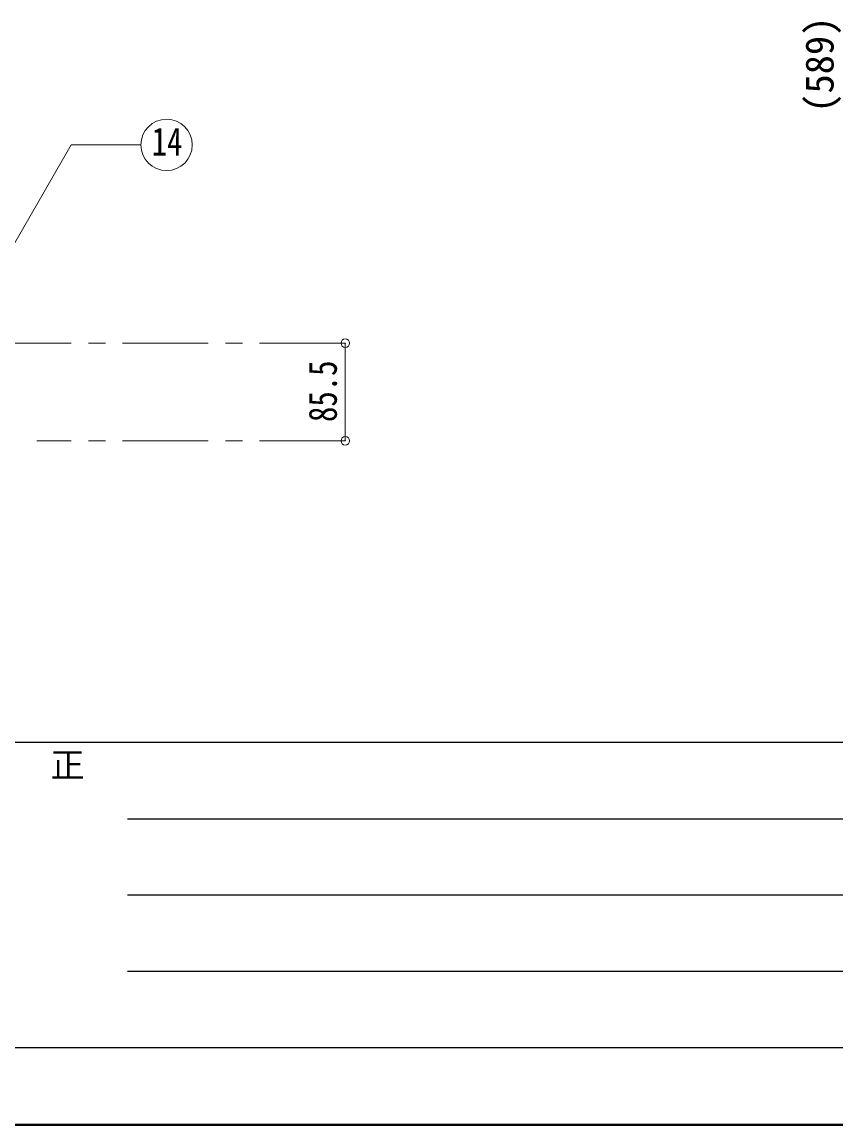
# Model space of a CAD drawing. Units: millimetres at full size, sheet at 1:15; details may follow other scales. Extents: x -3184 to 2891, y -2037 to 2178.
# Drawn here: x -1780 to -1067, y -2037 to -1071 of the extents above; entities that cross this region are included whole.
import ezdxf
from ezdxf.enums import TextEntityAlignment as Align

# ---------------------------------------------------------------- set-up
doc = ezdxf.new("R2010")
doc.units = ezdxf.units.MM
doc.header["$LTSCALE"] = 15
doc.header["$PDMODE"] = 32
doc.header["$PDSIZE"] = 7.5
doc.linetypes.add('CHAIN1', pattern=[8, 5, -1, 1, -1])
doc.layers.add('0-0', color=7, linetype='Continuous', lineweight=18)
doc.styles.add('ＭＳ ゴシック', font='')
doc.styles.get('ＭＳ ゴシック').set_extended_font_data('MS Gothic')

msp = doc.modelspace()

# ---------------------------------------------------------------- linework, layer by layer
at = {"layer": '0-0'}
for p in [(-1821.91, -1326.01), (-1675.67, -1178.32)]:
    msp.add_line(p, (-1736.64, -1178.32), dxfattribs=at)
at = {"layer": '0-0', "color": 4, "linetype": 'CHAIN1', "lineweight": 9}
for p, q in [((-1496.7, -1352.13), (-1906.7, -1352.13)), ((-1496.7, -1437.63), (-1766.7, -1437.63))]:
    msp.add_line(p, q, dxfattribs=at)
at = {"layer": '0-0', "color": 4, "lineweight": 9}
msp.add_line((-1496.7, -1352.13), (-1496.7, -1437.63), dxfattribs=at)
at = {"layer": '0-0', "color": 6, "lineweight": 25}
for p, q in [((-3116.7, -1701.77), (2823.3, -1701.77)), ((-1687.42, -1768.74), (-294.56, -1768.74)), ((-294.56, -1835.7), (-1687.42, -1835.7)), ((-294.56, -1902.67), (-1687.42, -1902.67)), ((2823.3, -1969.63), (-3116.7, -1969.63))]:
    msp.add_line(p, q, dxfattribs=at)
at = {"layer": '0-0', "color": 1, "lineweight": 40}
msp.add_line((2890.8, -2037.13), (-3184.2, -2037.13), dxfattribs=at)
at = {"layer": '0-0'}
msp.add_circle((-1653.17, -1178.32), 22.5, dxfattribs=at)
at = {"layer": '0-0', "color": 1}
for p in [(-1496.7, -1352.13), (-1496.7, -1437.63)]:
    msp.add_point(p, dxfattribs=at)

# ---------------------------------------------------------------- texts
at = {"layer": '0-0', "style": 'ＭＳ ゴシック'}
msp.add_text('(589)', height=24.74, rotation=90, dxfattribs=at).set_placement((-1061.7, -1150.07), align=Align.BOTTOM_LEFT)
at = {"layer": '0-0', "style": 'ＭＳ ゴシック', "width": 0.8}
msp.add_text('14', height=24.74, dxfattribs=at).set_placement((-1666.3, -1195.19), align=Align.BOTTOM_LEFT)
msp.add_text('85.5', height=24.74, rotation=90, dxfattribs=at).set_placement((-1496.7, -1421.13), align=Align.BOTTOM_LEFT)
at = {"layer": '0-0', "style": 'ＭＳ ゴシック'}
msp.add_text('訂\u3000正', height=21.99, dxfattribs=at).set_placement((-1814.92, -1739.27), align=Align.BOTTOM_LEFT)

doc.saveas('drawing.dxf')
